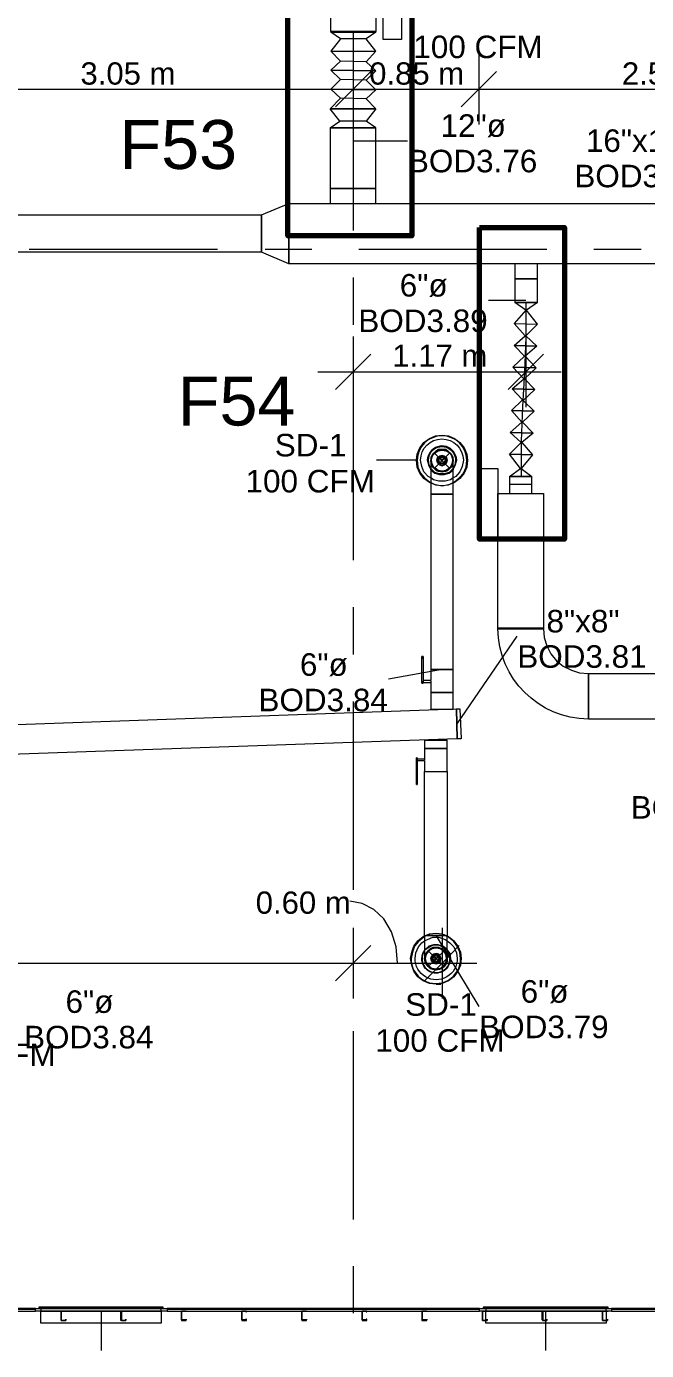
# Model space of a CAD drawing. Header units: metres. Extents: x -2 to 237, y -8 to 52.
# Drawn here: x 44.23 to 48.41, y 34.13 to 43.06 of the extents above; entities that cross this region are included whole.
import ezdxf

# ---------------------------------------------------------------- set-up
doc = ezdxf.new("R2010")
doc.units = ezdxf.units.M
doc.layers.add('HVAC - Ductos', color=5, linetype='Continuous', lineweight=0)
doc.layers.add('PDF2_Text', color=7, linetype='Continuous', lineweight=0)
doc.layers.add('PDF2_Geometry', color=7, linetype='Continuous', lineweight=0, true_color=0xaaaaaa)
doc.styles.add('PDF Arial-BoldMT-Identity-H', font='arial.ttf')
doc.styles.add('PDF Helvetica', font='')
doc.styles.get('PDF Helvetica').set_extended_font_data('Helvetica')

msp = doc.modelspace()

# ---------------------------------------------------------------- linework, layer by layer
at = {"layer": 'HVAC - Ductos', "lineweight": 0}
for points in [[(46.7551, 42.9671), (46.6314, 42.9671), (46.6314, 43.4344), (46.7551, 43.4344)], [(46.581, 43.0221), (46.5764, 43.0221), (46.5627, 43.0221), (46.5352, 43.0221), (46.5077, 43.0221), (46.471, 43.0221), (46.4298, 43.0221), (46.3931, 43.0221), (46.3565, 43.0221), (46.3245, 43.0221), (46.3015, 43.0221), (46.2832, 43.0221), (46.2786, 43.0221), (46.2832, 43.0221), (46.3015, 43.0221), (46.3245, 43.0221), (46.3565, 43.0221), (46.3931, 43.0221), (46.4298, 43.0221), (46.471, 43.0221), (46.5077, 43.0221), (46.5352, 43.0221), (46.5627, 43.0221), (46.5764, 43.0221)], [(46.2741, 42.3715), (46.2786, 42.3715), (46.2969, 42.3715), (46.3199, 42.3715), (46.3519, 42.3715), (46.3885, 42.3715), (46.4298, 42.3715), (46.4665, 42.3715), (46.5031, 42.3715), (46.5352, 42.3715), (46.5581, 42.3715), (46.5764, 42.3715), (46.581, 42.3715), (46.5764, 42.3715), (46.5581, 42.3715), (46.5352, 42.3715), (46.5031, 42.3715), (46.4665, 42.3715), (46.4298, 42.3715), (46.3885, 42.3715), (46.3519, 42.3715), (46.3199, 42.3715), (46.2969, 42.3715), (46.2786, 42.3715)], [(45.8113, 41.533), (39.067, 41.533), (38.3202, 41.533), (38.3202, 41.785), (45.8113, 41.785)], [(45.9946, 41.8629), (51.9645, 41.8629), (51.9645, 41.4551), (45.9946, 41.4551)], [(47.5203, 41.1939), (47.5294, 41.1939), (47.5432, 41.1939), (47.5569, 41.1939), (47.5752, 41.1939), (47.5935, 41.1939), (47.6165, 41.1939), (47.6348, 41.1939), (47.6486, 41.1939), (47.6623, 41.1939), (47.6669, 41.1939), (47.6714, 41.1939), (47.6669, 41.1939), (47.6623, 41.1939), (47.6486, 41.1939), (47.6348, 41.1939), (47.6165, 41.1939), (47.5935, 41.1939), (47.5752, 41.1939), (47.5569, 41.1939), (47.5432, 41.1939), (47.5294, 41.1939)], [(46.9979, 40.1448), (46.9934, 40.131), (46.9979, 40.1494), (47.0117, 40.1585), (47.03, 40.1631), (47.0437, 40.1585), (47.0575, 40.1494), (47.0621, 40.131), (47.0575, 40.1448), (47.0437, 40.1585), (47.03, 40.1631), (47.0117, 40.1585)], [(47.0575, 40.1127), (47.0621, 40.131), (47.0575, 40.1127), (47.0437, 40.0989), (47.03, 40.0943), (47.0117, 40.0989), (46.9979, 40.1127), (46.9934, 40.131), (46.9979, 40.1127), (47.0117, 40.0989), (47.03, 40.0943), (47.0437, 40.0989)], [(47.0071, 40.1448), (47.0025, 40.131), (47.0071, 40.1448), (47.0208, 40.154), (47.0345, 40.154), (47.0483, 40.1448), (47.0529, 40.131), (47.0483, 40.1448), (47.0345, 40.154), (47.0208, 40.154)], [(47.0483, 40.1173), (47.0529, 40.131), (47.0483, 40.1127), (47.0345, 40.1035), (47.0208, 40.1035), (47.0071, 40.1127), (47.0025, 40.131), (47.0071, 40.1173), (47.0208, 40.1081), (47.0345, 40.1081)], [(47.0117, 40.1448), (47.03, 40.1494), (47.0437, 40.1448), (47.0483, 40.131), (47.0437, 40.1173), (47.03, 40.1081), (47.0117, 40.1173), (47.0071, 40.131)], [(47.0254, 40.1356), (47.0208, 40.131), (47.0254, 40.1356), (47.03, 40.1356), (47.0345, 40.131), (47.03, 40.1356)], [(47.03, 40.1264), (47.0345, 40.131), (47.03, 40.1264), (47.0254, 40.1264), (47.0208, 40.131), (47.0254, 40.1264)], [(47.1033, 40.0715), (47.1171, 40.0989), (47.1262, 40.131), (47.1171, 40.0989)], [(46.9567, 40.0715), (46.9796, 40.0485), (47.0117, 40.0394), (47.0437, 40.0394), (47.0758, 40.0485), (47.0988, 40.0715), (47.1033, 40.076), (47.0988, 40.0715), (47.0758, 40.0485), (47.0437, 40.0394), (47.0117, 40.0394), (46.9796, 40.0485), (46.9567, 40.0715), (46.9521, 40.076)], [(47.1033, 40.0669), (47.0758, 40.0439), (47.0437, 40.0348), (47.0117, 40.0348), (46.9796, 40.0439), (46.9521, 40.0669), (46.9521, 40.0715), (46.9521, 40.0669), (46.9796, 40.0439), (47.0117, 40.0348), (47.0437, 40.0348), (47.0758, 40.0439), (47.1033, 40.0669), (47.1033, 40.0715)], [(47.2866, 40.076), (47.4057, 40.076), (47.4057, 39.6042), (47.2866, 39.6042)], [(47.6348, 40.0211), (47.6302, 40.0211), (47.6256, 40.0211), (47.6119, 40.0211), (47.5981, 40.0211), (47.5798, 40.0211), (47.5615, 40.0211), (47.5386, 40.0211), (47.5248, 40.0211), (47.5065, 40.0211), (47.4973, 40.0211), (47.4881, 40.0211), (47.4836, 40.0211), (47.4881, 40.0211), (47.4973, 40.0211), (47.5065, 40.0211), (47.5248, 40.0211), (47.5386, 40.0211), (47.5615, 40.0211), (47.5798, 40.0211), (47.5981, 40.0211), (47.6119, 40.0211), (47.6256, 40.0211), (47.6302, 40.0211)], [(47.4836, 40.0211), (47.4927, 40.0211), (47.5065, 40.0211), (47.5294, 40.0211), (47.5615, 40.0211), (47.5889, 40.0211), (47.6119, 40.0211), (47.6302, 40.0211), (47.6348, 40.0211), (47.6302, 40.0211), (47.6119, 40.0211), (47.5889, 40.0211), (47.5615, 40.0211), (47.5294, 40.0211), (47.5065, 40.0211), (47.4881, 40.0211)], [(47.6348, 40.0211), (47.6302, 40.0211), (47.6119, 40.0211), (47.5889, 40.0211), (47.5615, 40.0211), (47.5294, 40.0211), (47.5065, 40.0211), (47.4927, 40.0211), (47.4836, 40.0211), (47.4881, 40.0211), (47.5065, 40.0211), (47.5294, 40.0211), (47.5615, 40.0211), (47.5889, 40.0211), (47.6119, 40.0211), (47.6302, 40.0211)], [(46.9521, 38.7198), (46.9613, 38.7198), (46.975, 38.7198), (46.9888, 38.7198), (47.0071, 38.7198), (47.03, 38.7198), (47.0483, 38.7198), (47.0667, 38.7198), (47.0804, 38.7198), (47.0942, 38.7198), (47.1033, 38.7198), (47.1033, 39.9019), (47.0942, 39.9019), (47.0804, 39.9019), (47.0667, 39.9019), (47.0483, 39.9019), (47.03, 39.9019), (47.0071, 39.9019), (46.9888, 39.9019), (46.975, 39.9019), (46.9613, 39.9019), (46.9521, 39.9019)], [(47.7127, 39.9065), (47.7127, 38.9993), (47.4057, 38.9993), (47.4057, 39.9065)], [(47.4057, 38.9947), (47.4057, 38.9993), (47.7127, 38.9993), (47.7127, 38.9947)], [(46.8925, 38.7931), (46.8925, 38.7977), (46.8925, 38.8023), (46.8925, 38.8069), (46.8925, 38.8023), (46.8925, 38.7977)], [(46.9017, 38.7931), (46.9017, 38.7977), (46.9017, 38.8023), (46.9017, 38.8069), (46.9017, 38.8023), (46.9017, 38.7977)], [(50.4525, 38.3854), (48.0151, 38.3854), (48.0151, 38.6924), (50.4525, 38.6924)], [(46.9521, 38.6328), (46.9521, 38.6374)], [(43.3372, 38.3213), (47.1262, 38.4541), (47.1308, 38.2525), (43.3418, 38.1196)], [(46.9521, 38.4495), (46.9613, 38.4495), (46.975, 38.4495), (46.9842, 38.4495), (46.975, 38.4495), (46.9613, 38.4495)], [(47.1308, 38.2525), (47.1262, 38.4541), (47.1492, 38.4541), (47.1583, 38.2525)], [(47.0621, 38.2433), (47.0529, 38.2433), (47.0437, 38.2433), (47.0254, 38.2433), (47.0071, 38.2433), (46.9888, 38.2433), (46.9659, 38.2433), (46.9475, 38.2433), (46.9338, 38.2433), (46.9475, 38.2433), (46.9659, 38.2433), (46.9888, 38.2433), (47.0071, 38.2433), (47.0254, 38.2433), (47.0437, 38.2433), (47.0529, 38.2433)], [(46.9155, 36.8322), (46.9383, 36.8551), (46.9705, 36.8643), (47.0025, 36.8643), (47.0345, 36.8551), (47.0621, 36.8322), (47.0621, 36.8276), (47.0621, 36.8322), (47.0345, 36.8551), (47.0025, 36.8643), (46.9705, 36.8643), (46.9383, 36.8551), (46.9155, 36.8322), (46.9109, 36.8276)], [(47.0575, 36.8322), (47.0345, 36.8506), (47.0025, 36.8643), (46.9705, 36.8643), (46.9429, 36.8506), (46.9155, 36.8322), (46.9109, 36.823), (46.9155, 36.8322), (46.9429, 36.8506), (46.9705, 36.8643), (47.0025, 36.8643), (47.0345, 36.8506), (47.0575, 36.8322), (47.0621, 36.823)], [(46.9567, 36.7864), (46.9521, 36.7726), (46.9567, 36.7864), (46.9705, 36.8001), (46.9888, 36.8047), (47.0071, 36.8001), (47.0163, 36.7864), (47.0208, 36.7726), (47.0163, 36.7864), (47.0071, 36.8001), (46.9888, 36.8047), (46.9705, 36.8001)], [(46.9659, 36.7864), (46.9613, 36.7726), (46.9659, 36.7864), (46.9796, 36.7955), (46.9979, 36.7955), (47.0071, 36.7864), (47.0117, 36.7726), (47.0071, 36.7864), (46.9934, 36.7955), (46.9796, 36.7955)], [(46.975, 36.7864), (46.9888, 36.7909), (47.0025, 36.7864), (47.0071, 36.7726), (47.0025, 36.7589), (46.9888, 36.7497), (46.975, 36.7589), (46.9659, 36.7726)], [(46.9842, 36.7681), (46.9888, 36.7681), (46.9934, 36.7726), (46.9888, 36.7635), (46.9842, 36.7635), (46.9796, 36.7726), (46.9842, 36.7772), (46.9888, 36.7772), (46.9934, 36.7726), (46.9888, 36.7772), (46.9842, 36.7772), (46.9842, 36.7726)], [(47.085, 36.7726), (47.0804, 36.8047), (47.0621, 36.8276), (47.0804, 36.8047)], [(47.0163, 36.7543), (47.0208, 36.7726), (47.0163, 36.7543), (47.0071, 36.7405), (46.9888, 36.736), (46.9705, 36.7405), (46.9567, 36.7543), (46.9521, 36.7726), (46.9567, 36.7543), (46.9705, 36.7405), (46.9888, 36.736), (47.0071, 36.7405)], [(47.0071, 36.7543), (47.0117, 36.7726), (47.0071, 36.7543), (46.9979, 36.7451), (46.9796, 36.7451), (46.9659, 36.7543), (46.9613, 36.7726), (46.9659, 36.7543), (46.9796, 36.7451), (46.9934, 36.7451)], [(45.1469, 34.4222), (44.3085, 34.4222), (44.3085, 34.4177), (44.3222, 34.4177), (44.3222, 34.3947), (45.1332, 34.3947), (45.1332, 34.4177), (45.1469, 34.4177)], [(45.1332, 34.3947), (45.1332, 34.3123), (44.3222, 34.3123), (44.3222, 34.3947)], [(44.4551, 34.3947), (44.3314, 34.3947)], [(44.6933, 34.3947), (44.533, 34.3947)], [(44.9316, 34.3947), (44.7712, 34.3947)], [(45.1286, 34.3947), (45.0094, 34.3947)], [(47.4515, 34.3947), (47.3324, 34.3947)], [(47.6898, 34.3947), (47.5294, 34.3947)], [(47.928, 34.3947), (47.7676, 34.3947)], [(48.1296, 34.3947), (48.0059, 34.3947)]]:
    msp.add_lwpolyline(points, close=True, dxfattribs=at)
for points in [[(46.3427, 42.9717), (46.2786, 43.0175), (46.581, 43.0175), (46.5764, 43.0175), (46.5581, 43.0175), (46.5306, 43.0175), (46.4939, 43.0175), (46.4527, 43.0175), (46.4069, 43.0175), (46.3657, 43.0175), (46.329, 43.0175), (46.3015, 43.0175), (46.2832, 43.0175), (46.2786, 43.0175), (46.2832, 43.0175), (46.3015, 43.0175), (46.329, 43.0175), (46.3657, 43.0175), (46.4069, 43.0175), (46.4527, 43.0175), (46.4939, 43.0175), (46.5306, 43.0175), (46.5581, 43.0175), (46.5764, 43.0175), (46.581, 43.0175), (46.581, 43.0221), (46.5764, 43.0221), (46.5581, 43.0221), (46.5306, 43.0221), (46.4939, 43.0221), (46.4527, 43.0221), (46.4069, 43.0221), (46.3657, 43.0221), (46.3336, 43.0221), (46.3015, 43.0221), (46.2878, 43.0221), (46.2786, 43.0221), (46.2786, 43.132)], [(46.581, 43.132), (46.581, 43.0221), (46.5764, 43.0221), (46.5581, 43.0221), (46.5306, 43.0221), (46.4939, 43.0221), (46.4527, 43.0221), (46.4069, 43.0221), (46.3657, 43.0221), (46.3336, 43.0221), (46.3015, 43.0221), (46.2878, 43.0221), (46.2786, 43.0221), (46.2786, 43.0175), (46.581, 43.0175), (46.5169, 42.9717), (46.3427, 42.9717), (46.2786, 42.8892), (46.581, 42.8892), (46.5169, 42.9717)], [(46.4298, 43.0175), (46.4298, 42.8021), (46.4298, 42.5868), (46.4298, 42.3715)], [(46.5169, 42.8159), (46.581, 42.7563), (46.2786, 42.7609), (46.3427, 42.8205), (46.2786, 42.8892), (46.581, 42.8892), (46.5169, 42.8159), (46.3427, 42.8205)], [(46.4298, 42.8709), (46.4298, 42.6326), (46.4298, 42.3943)], [(47.2774, 42.8709), (47.2774, 42.6326), (47.2774, 42.3943)], [(46.5169, 42.6922), (46.581, 42.6281), (46.2786, 42.6326), (46.3427, 42.6968), (46.2786, 42.7609), (46.581, 42.7563), (46.5169, 42.6922), (46.3427, 42.6968)], [(46.549, 42.7517), (46.4298, 42.6326), (46.3107, 42.5135)], [(47.3965, 42.7517), (47.2774, 42.6326), (47.1583, 42.5135)], [(36.9778, 42.6326), (43.383, 42.6326), (46.4298, 42.6326), (47.2774, 42.6326), (49.8386, 42.6326), (51.5705, 42.6326)], [(46.5169, 42.5684), (46.581, 42.4998), (46.2741, 42.4998), (46.3427, 42.573), (46.2786, 42.6326), (46.581, 42.6281), (46.5169, 42.5684), (46.3427, 42.573)], [(46.2741, 42.3715), (46.2741, 41.9637), (46.2786, 41.9637), (46.2969, 41.9637), (46.3199, 41.9637), (46.3519, 41.9637), (46.3885, 41.9637), (46.4298, 41.9637), (46.4665, 41.9637), (46.5031, 41.9637), (46.5352, 41.9637), (46.5581, 41.9637), (46.5764, 41.9637), (46.581, 41.9637), (46.581, 42.3715), (46.2741, 42.3715), (46.3382, 42.4173), (46.2741, 42.4998), (46.581, 42.4998), (46.5169, 42.4173), (46.3382, 42.4173)], [(46.581, 42.3715), (46.5169, 42.4173)], [(46.4298, 42.2844), (46.7963, 42.2844)], [(46.5764, 41.8629), (46.581, 41.8629), (46.581, 41.9637), (46.5764, 41.9637), (46.5581, 41.9637), (46.5352, 41.9637), (46.5031, 41.9637), (46.4665, 41.9637), (46.4298, 41.9637), (46.3885, 41.9637), (46.3519, 41.9637), (46.3199, 41.9637), (46.2969, 41.9637), (46.2786, 41.9637), (46.2741, 41.9637), (46.2741, 41.8629), (46.2786, 41.8629)], [(45.8113, 41.785), (45.9946, 41.8629)], [(45.8113, 41.533), (45.8113, 41.785)], [(45.9946, 41.8629), (45.9946, 41.4551)], [(46.2832, 41.8629), (46.2923, 41.8629), (46.2969, 41.8629)], [(46.3015, 41.8629), (46.3107, 41.8629), (46.3153, 41.8629)], [(46.3245, 41.8629), (46.3336, 41.8629), (46.3427, 41.8629)], [(46.3565, 41.8629), (46.3611, 41.8629), (46.3794, 41.8629)], [(46.3931, 41.8629), (46.4298, 41.8629), (46.4619, 41.8629), (46.4665, 41.8629)], [(46.4756, 41.8629), (46.4939, 41.8629), (46.4985, 41.8629)], [(46.5123, 41.8629), (46.5214, 41.8629), (46.5306, 41.8629)], [(46.5398, 41.8629), (46.549, 41.8629), (46.5535, 41.8629)], [(46.5581, 41.8629), (46.5672, 41.8629), (46.5718, 41.8629)], [(45.9946, 41.4551), (45.8113, 41.533)], [(47.5935, 41.1435), (47.5203, 41.1939), (47.6714, 41.1939), (47.6714, 41.3544), (47.6714, 41.4551), (47.6669, 41.4551), (47.6623, 41.4551), (47.6486, 41.4551), (47.6348, 41.4551), (47.6165, 41.4551), (47.5935, 41.4551), (47.5752, 41.4551), (47.5569, 41.4551), (47.5432, 41.4551), (47.5294, 41.4551), (47.5203, 41.4551), (47.5203, 41.3544), (47.5294, 41.3544), (47.5432, 41.3544), (47.5569, 41.3544), (47.5752, 41.3544), (47.5935, 41.3544), (47.6165, 41.3544), (47.6348, 41.3544), (47.6486, 41.3544), (47.6623, 41.3544), (47.6669, 41.3544), (47.6714, 41.3544), (47.6669, 41.3544), (47.6623, 41.3544), (47.6486, 41.3544), (47.6348, 41.3544), (47.6165, 41.3544), (47.5935, 41.3544), (47.5752, 41.3544), (47.5569, 41.3544), (47.5432, 41.3544), (47.5294, 41.3544), (47.5203, 41.3544), (47.5203, 41.1939), (47.6714, 41.1939), (47.5981, 41.1435), (47.5935, 41.1435), (47.5157, 41.0519), (47.6714, 41.0473), (47.5981, 41.1435)], [(47.5935, 41.2077), (47.3416, 41.2077)], [(47.5935, 41.1939), (47.5935, 40.9603), (47.5843, 40.7266), (47.5707, 40.493), (47.5615, 40.2593), (47.5615, 40.0211)], [(47.5935, 40.9695), (47.6669, 40.9008), (47.5157, 40.9053), (47.5889, 40.9695), (47.5157, 41.0519), (47.6714, 41.0473), (47.5935, 40.9695), (47.5889, 40.9695)], [(46.4298, 40.9649), (46.4298, 40.7266), (46.4298, 40.4884)], [(47.5889, 40.832), (47.6623, 40.7541), (47.5065, 40.7587), (47.5843, 40.832), (47.5157, 40.9053), (47.6669, 40.9008), (47.5889, 40.832), (47.5843, 40.832)], [(47.5935, 40.9649), (47.5935, 40.7266), (47.5935, 40.4884)], [(46.549, 40.8458), (46.4298, 40.7266), (46.3107, 40.6075)], [(47.7127, 40.8458), (47.5935, 40.7266), (47.4745, 40.6075)], [(46.1916, 40.7266), (47.8318, 40.7266)], [(47.5843, 40.6808), (47.6531, 40.6075), (47.5019, 40.6121), (47.5798, 40.6808), (47.5065, 40.7587), (47.6623, 40.7541), (47.5843, 40.6808), (47.5798, 40.6808)], [(47.5752, 40.5342), (47.6486, 40.4609), (47.4973, 40.4655), (47.5707, 40.5388), (47.5019, 40.6121), (47.6531, 40.6075), (47.5752, 40.5342), (47.5707, 40.5388)], [(47.5707, 40.3876), (47.644, 40.3143), (47.4881, 40.3188), (47.5661, 40.3876), (47.4973, 40.4655), (47.6486, 40.4609), (47.5707, 40.3876), (47.5661, 40.3876)], [(46.9521, 39.9753), (46.9429, 39.9798), (46.9063, 40.0073), (46.8788, 40.0439), (46.8605, 40.0852), (46.8559, 40.131), (46.8605, 40.1722), (46.8788, 40.2135), (46.9063, 40.2502), (46.9429, 40.2776), (46.9842, 40.296), (47.03, 40.3006), (47.0712, 40.296), (47.1125, 40.2776), (47.1492, 40.2502), (47.1766, 40.2135), (47.195, 40.1722), (47.1996, 40.131), (47.195, 40.0852), (47.1766, 40.0439), (47.1492, 40.0073), (47.1125, 39.9798), (47.1033, 39.9753)], [(47.5661, 40.2502), (47.6394, 40.1677), (47.4836, 40.1722), (47.5615, 40.2502), (47.4881, 40.3188), (47.644, 40.3143), (47.5661, 40.2502), (47.5615, 40.2502)], [(47.0025, 40.0577), (46.9979, 40.0577), (46.9979, 40.0623), (46.975, 40.076), (46.9659, 40.0943), (46.9567, 40.1127), (46.9521, 40.131), (46.9567, 40.1494), (46.9659, 40.1677), (46.975, 40.1814), (46.9888, 40.1951), (47.0071, 40.1997), (47.03, 40.2043), (47.0483, 40.1997), (47.0667, 40.1951), (47.0804, 40.1814), (47.0896, 40.1677), (47.0988, 40.1494), (47.1033, 40.131), (47.0988, 40.1127), (47.0896, 40.0943), (47.0804, 40.076), (47.0667, 40.0669), (47.0483, 40.0577), (47.03, 40.0577), (47.0071, 40.0577), (46.9888, 40.0669), (46.975, 40.076), (46.9613, 40.0989), (46.9567, 40.0989), (46.9567, 40.1035)], [(47.1033, 40.131), (47.1033, 40.1494), (47.0942, 40.1677), (47.0804, 40.1814), (47.0667, 40.1951), (47.0483, 40.2043), (47.03, 40.2043), (47.0071, 40.2043), (46.9888, 40.1951), (46.975, 40.1814), (46.9613, 40.1677), (46.9521, 40.1494), (46.9521, 40.131), (46.9521, 40.1219), (46.9521, 40.131), (46.9521, 40.1219), (46.9521, 40.1035), (46.9521, 40.076), (46.9521, 40.0348), (46.9521, 39.989), (46.9521, 39.934), (46.9521, 39.9019), (46.9613, 39.9019), (46.975, 39.9019), (46.9888, 39.9019), (47.0071, 39.9019), (47.03, 39.9019), (47.0483, 39.9019), (47.0667, 39.9019), (47.0804, 39.9019), (47.0942, 39.9019), (47.1033, 39.9019), (47.1033, 39.9569), (47.1033, 40.0073), (47.1033, 40.0485), (47.1033, 40.0852), (47.1033, 40.1127), (47.1033, 40.1264), (47.1033, 40.131), (47.1033, 40.1219), (47.1033, 40.131), (47.1033, 40.1494), (47.0942, 40.1677), (47.0804, 40.1814), (47.0667, 40.1951), (47.0483, 40.2043), (47.03, 40.2043), (47.0071, 40.2043), (46.9888, 40.1951), (46.975, 40.1814), (46.9613, 40.1677), (46.9521, 40.1494), (46.9521, 40.131)], [(46.975, 40.0806), (46.9613, 40.1035), (46.9567, 40.131), (46.9613, 40.1585), (46.9796, 40.1814), (47.0025, 40.1951), (47.03, 40.1997), (47.0529, 40.1951), (47.0804, 40.1814), (47.0942, 40.1585), (47.0988, 40.131), (47.0942, 40.1035), (47.0804, 40.0806), (47.0529, 40.0623), (47.03, 40.0577), (47.0025, 40.0623), (46.9796, 40.0806)], [(46.9613, 40.1631), (46.975, 40.1814), (46.9979, 40.1951)], [(46.9979, 40.1997), (47.0025, 40.1997)], [(47.0025, 40.1997), (47.03, 40.2043), (47.0529, 40.1997)], [(47.0529, 40.1997), (47.0575, 40.1997)], [(47.0575, 40.1951), (47.0804, 40.1814), (47.0942, 40.1631)], [(47.5615, 40.076), (47.6348, 40.0211), (47.4836, 40.0211), (47.5569, 40.076), (47.4836, 40.1722), (47.6394, 40.1677), (47.5615, 40.076), (47.5569, 40.076)], [(46.8559, 40.131), (46.5856, 40.131)], [(46.9613, 40.1035), (46.9521, 40.131), (46.9613, 40.154)], [(46.9521, 40.1219), (46.9521, 40.1081), (46.9613, 40.0897), (46.975, 40.076), (46.9888, 40.0623), (47.0071, 40.0577), (47.03, 40.0531), (47.0483, 40.0577), (47.0667, 40.0623), (47.0804, 40.076), (47.0575, 40.0623), (47.0575, 40.0577), (47.0529, 40.0577)], [(46.9567, 40.154), (46.9567, 40.1585), (46.9613, 40.1631)], [(47.0988, 40.154), (47.1033, 40.131), (47.0988, 40.1035), (47.0988, 40.0989), (47.0942, 40.0989), (47.0804, 40.076), (47.0942, 40.0897), (47.1033, 40.1081), (47.1033, 40.1219)], [(47.0942, 40.1631), (47.0988, 40.1585), (47.0988, 40.154)], [(47.1033, 40.0119), (47.085, 39.9981), (47.0483, 39.989), (47.0071, 39.989), (46.9705, 39.9981), (46.9521, 40.0119)], [(47.0529, 40.0623), (47.03, 40.0577), (47.0025, 40.0623)], [(47.4836, 40.0211), (47.4836, 39.9707), (47.4836, 39.9065), (47.4881, 39.9065), (47.4927, 39.9065), (47.5065, 39.9065), (47.5203, 39.9065), (47.5386, 39.9065), (47.5615, 39.9065), (47.5752, 39.9065), (47.5935, 39.9065), (47.6073, 39.9065), (47.621, 39.9065), (47.6302, 39.9065), (47.6348, 39.9065), (47.6348, 39.9707), (47.6348, 40.0211)], [(47.6348, 40.0211), (47.6348, 40.0211)], [(46.9521, 39.9798), (46.9842, 39.9661), (47.03, 39.9615), (47.0712, 39.9661), (47.1033, 39.9798)], [(47.1033, 39.9753), (47.0712, 39.9661), (47.03, 39.9569), (46.9842, 39.9661), (46.9521, 39.9753)], [(47.4836, 39.9707), (47.4881, 39.9707), (47.4927, 39.9707), (47.5065, 39.9707), (47.5203, 39.9707), (47.5386, 39.9707), (47.5615, 39.9707), (47.5798, 39.9707), (47.5981, 39.9707), (47.6119, 39.9707), (47.6256, 39.9707), (47.6348, 39.9707)], [(47.5065, 39.9707), (47.5248, 39.9707), (47.5386, 39.9707), (47.5615, 39.9707), (47.5798, 39.9707), (47.5981, 39.9707), (47.6119, 39.9707)], [(47.6348, 39.9707), (47.6348, 39.9707)], [(47.1308, 38.3533), (47.534, 38.9443)], [(46.8925, 38.8069), (46.8925, 38.8069)], [(46.9017, 38.8069), (46.8925, 38.8069)], [(46.8925, 38.642), (46.8925, 38.6374), (46.8925, 38.6328), (46.8925, 38.6282), (46.8925, 38.6328), (46.8925, 38.6374), (46.8925, 38.642), (46.8925, 38.7931)], [(46.9017, 38.8069), (46.9017, 38.8069)], [(46.9017, 38.7931), (46.9017, 38.642), (46.9017, 38.6374), (46.9017, 38.6328), (46.9017, 38.6282), (46.9017, 38.6328), (46.9017, 38.6374), (46.9017, 38.6328), (46.9521, 38.6328), (46.9521, 38.5641), (46.9613, 38.5641), (46.975, 38.5641), (46.9888, 38.5641), (47.0071, 38.5641), (47.03, 38.5641), (47.0483, 38.5641), (47.0667, 38.5641), (47.0804, 38.5641), (47.0942, 38.5641), (47.1033, 38.5641), (47.1033, 38.7198), (47.0942, 38.7198), (47.0804, 38.7198), (47.0667, 38.7198), (47.0483, 38.7198), (47.03, 38.7198), (47.0071, 38.7198), (46.9888, 38.7198), (46.975, 38.7198), (46.9613, 38.7198), (46.9521, 38.7198), (46.9521, 38.6466), (46.9017, 38.6466)], [(47.03, 38.7198), (46.668, 38.6557)], [(46.8925, 38.6282), (46.8925, 38.6282)], [(46.8925, 38.6282), (46.9017, 38.6282)], [(46.9017, 38.642), (46.9017, 38.6374), (46.9017, 38.6328)], [(46.9017, 38.6282), (46.9017, 38.6282)], [(46.9521, 38.6466), (46.9521, 38.6466)], [(46.9521, 38.6466), (46.9521, 38.6466)], [(46.9521, 38.642), (46.9521, 38.6374), (46.9521, 38.6328), (46.9521, 38.6374)], [(47.1033, 38.4541), (47.1033, 38.5641), (47.0942, 38.5641), (47.0804, 38.5641), (47.0667, 38.5641), (47.0483, 38.5641), (47.03, 38.5641), (47.0071, 38.5641), (46.9888, 38.5641), (46.975, 38.5641), (46.9613, 38.5641), (46.9521, 38.5641), (46.9521, 38.4495)], [(47.1033, 38.4541), (47.1033, 38.4495), (47.0942, 38.4495), (47.0804, 38.4495), (47.0667, 38.4495), (47.0483, 38.4495), (47.03, 38.4495), (47.0071, 38.4495), (46.9888, 38.4495), (46.9842, 38.4495)], [(47.1033, 38.4495), (47.1033, 38.4495)], [(46.9109, 38.2433), (46.9109, 38.2433)], [(46.9109, 38.2433), (46.9155, 38.2433), (46.9201, 38.2433), (46.9338, 38.2433)], [(46.9109, 38.2433), (46.9109, 38.1884), (46.9155, 38.1884), (46.9201, 38.1884), (46.9338, 38.1884), (46.9475, 38.1884), (46.9659, 38.1884), (46.9888, 38.1884), (47.0071, 38.1884), (47.0254, 38.1884), (47.0437, 38.1884), (47.0529, 38.1884), (47.0621, 38.1884), (47.0621, 38.2433)], [(46.9338, 38.2433), (46.9338, 38.2433)], [(46.8559, 38.1242), (46.8559, 38.1242)], [(46.8605, 38.1242), (46.8559, 38.1242)], [(46.8559, 37.9593), (46.8559, 37.9548), (46.8559, 37.9502), (46.8559, 37.9456), (46.8559, 37.9502), (46.8559, 37.9548), (46.8559, 37.9593), (46.8559, 38.1105), (46.8559, 38.115), (46.8559, 38.1196), (46.8559, 38.1242), (46.8559, 38.1196), (46.8559, 38.115), (46.8559, 38.1105)], [(46.8605, 38.1059), (46.9109, 38.1059), (46.9109, 38.0326), (46.9155, 38.0326), (46.9201, 38.0326), (46.9338, 38.0326), (46.9475, 38.0326), (46.9659, 38.0326), (46.9888, 38.0326), (47.0071, 38.0326), (47.0254, 38.0326), (47.0437, 38.0326), (47.0529, 38.0326), (47.0621, 38.0326), (47.0621, 36.9238), (47.0529, 36.9238), (47.0437, 36.9238), (47.0254, 36.9238), (47.0071, 36.9238), (46.9888, 36.9238), (46.9659, 36.9238), (46.9475, 36.9238), (46.9338, 36.9238), (46.9201, 36.9238), (46.9155, 36.9238), (46.9109, 36.9238), (46.9109, 38.0326), (46.9155, 38.0326), (46.9201, 38.0326), (46.9338, 38.0326), (46.9475, 38.0326), (46.9659, 38.0326), (46.9888, 38.0326), (47.0071, 38.0326), (47.0254, 38.0326), (47.0437, 38.0326), (47.0529, 38.0326), (47.0621, 38.0326), (47.0621, 38.1884), (47.0529, 38.1884), (47.0437, 38.1884), (47.0254, 38.1884), (47.0071, 38.1884), (46.9888, 38.1884), (46.9659, 38.1884), (46.9475, 38.1884), (46.9338, 38.1884), (46.9201, 38.1884), (46.9155, 38.1884), (46.9109, 38.1884), (46.9109, 38.115), (46.8605, 38.115), (46.8605, 38.1105)], [(46.8605, 38.1242), (46.8605, 38.1242)], [(46.8605, 38.115), (46.8605, 38.1196), (46.8605, 38.1242), (46.8605, 38.1196), (46.8605, 38.115), (46.8605, 38.1105), (46.8605, 37.9593), (46.8605, 37.9548), (46.8605, 37.9502), (46.8605, 37.9456), (46.8605, 37.9502), (46.8605, 37.9548), (46.8605, 37.9593)], [(46.8605, 38.115), (46.8605, 38.115)], [(46.9109, 38.115), (46.9109, 38.115)], [(46.9109, 38.115), (46.9109, 38.115)], [(46.9109, 38.115), (46.9109, 38.1105)], [(46.9109, 38.115), (46.9109, 38.115)], [(46.9109, 38.1059), (46.9109, 38.1059)], [(46.9109, 38.1059), (46.9109, 38.1059)], [(46.8559, 37.9456), (46.8559, 37.9456)], [(46.8559, 37.9456), (46.8605, 37.9456)], [(46.8605, 37.9456), (46.8605, 37.9456)], [(46.7276, 36.7405), (46.7185, 36.8506), (46.6864, 36.9513), (46.636, 37.0384), (46.5672, 37.1025), (46.4893, 37.1437), (46.4069, 37.1575)], [(46.4298, 36.9788), (46.4298, 36.7405), (46.4298, 36.5023)], [(47.03, 36.9788), (47.03, 36.7405), (47.03, 36.5023)], [(47.0621, 36.7726), (47.0621, 36.7772), (47.0621, 36.7955), (47.0621, 36.823), (47.0621, 36.8643), (47.0621, 36.9055), (47.0621, 36.9238), (47.0712, 36.9192), (47.1079, 36.8918), (47.1354, 36.8551), (47.1537, 36.8139), (47.1583, 36.7726), (47.1537, 36.7268), (47.1354, 36.6856), (47.1079, 36.6489), (47.0712, 36.6214), (47.03, 36.6031), (46.9888, 36.5985), (46.9429, 36.6031), (46.9017, 36.6214), (46.8651, 36.6489), (46.8376, 36.6856), (46.8239, 36.7268), (46.8147, 36.7726), (46.8239, 36.8139), (46.8376, 36.8551), (46.8651, 36.8918), (46.9017, 36.9192), (46.9109, 36.9238), (46.9109, 36.878), (46.9109, 36.8414), (46.9109, 36.8093), (46.9109, 36.7818), (46.9109, 36.7726), (46.9109, 36.7772), (46.9109, 36.7726), (46.9155, 36.7497), (46.9201, 36.7314), (46.9338, 36.7177), (46.9475, 36.7039), (46.9659, 36.6993), (46.9888, 36.6947), (47.0071, 36.6993), (47.0254, 36.7039), (47.0437, 36.7177), (47.0529, 36.7314), (47.0621, 36.7497), (47.0621, 36.7726), (47.0621, 36.7772), (47.0621, 36.7726), (47.0621, 36.7497), (47.0529, 36.7314), (47.0437, 36.7177), (47.0254, 36.7039), (47.0071, 36.6993), (46.9888, 36.6947), (46.9659, 36.6993), (46.9475, 36.7039), (46.9338, 36.7177), (46.9201, 36.7314), (46.9155, 36.7497), (46.9109, 36.7726)], [(46.9109, 36.9238), (46.9429, 36.9376), (46.9888, 36.9422), (47.03, 36.9376), (47.0621, 36.9238)], [(47.0621, 36.9192), (47.03, 36.933), (46.9888, 36.9376), (46.9429, 36.933), (46.9109, 36.9192)], [(47.0621, 36.9238), (47.0529, 36.9238), (47.0437, 36.9238), (47.0254, 36.9238), (47.0071, 36.9238), (46.9888, 36.9238), (46.9659, 36.9238), (46.9475, 36.9238), (46.9338, 36.9238), (46.9201, 36.9238), (46.9155, 36.9238), (46.9109, 36.9238)], [(46.9109, 36.8918), (46.9292, 36.9009), (46.9659, 36.9146), (47.0071, 36.9146), (47.0483, 36.9009), (47.0621, 36.8918)], [(46.9888, 36.9238), (47.2774, 36.4473)], [(46.549, 36.8597), (46.4298, 36.7405), (46.3107, 36.6214)], [(47.1446, 36.8597), (47.03, 36.7405), (46.9109, 36.6214)], [(47.0621, 36.7772), (47.0621, 36.7909), (47.0529, 36.8093), (47.0437, 36.823), (47.0254, 36.8368), (47.0071, 36.846), (46.9888, 36.846), (46.9659, 36.846), (46.9475, 36.8368), (46.9338, 36.823), (46.9201, 36.8093), (46.9155, 36.7909), (46.9109, 36.7772)], [(47.0575, 36.8047), (47.0575, 36.8001), (47.0575, 36.7955), (47.0621, 36.7726), (47.0575, 36.7909), (47.0529, 36.8093), (47.0391, 36.823), (47.0254, 36.8368), (47.0071, 36.8414), (46.9888, 36.846), (46.9705, 36.8414), (46.9521, 36.8368), (46.9338, 36.823), (46.9247, 36.8093), (46.9155, 36.7909), (46.9155, 36.7726), (46.9155, 36.7497), (46.9247, 36.736), (46.9338, 36.7177), (46.9521, 36.7085), (46.9705, 36.6993), (46.9888, 36.6993), (47.0071, 36.6993), (47.0254, 36.7085), (47.0391, 36.7177), (47.0529, 36.736), (47.0575, 36.7497), (47.0621, 36.7726)], [(46.9201, 36.8001), (46.9155, 36.7726), (46.9201, 36.7451), (46.9383, 36.7222), (46.9613, 36.7039), (46.9888, 36.6993), (47.0163, 36.7039), (47.0391, 36.7222), (47.0529, 36.7451), (47.0575, 36.7726), (47.0529, 36.8001), (47.0391, 36.823), (47.0163, 36.8368), (46.9888, 36.8414), (46.9613, 36.8368), (46.9383, 36.823), (46.9201, 36.8001), (46.9338, 36.823), (46.9567, 36.8368)], [(46.9155, 36.7955), (46.9155, 36.8001), (46.9201, 36.8047)], [(46.9201, 36.7451), (46.9155, 36.7726), (46.9201, 36.7955)], [(46.9567, 36.8414), (46.9613, 36.8414), (46.9888, 36.846), (47.0117, 36.8414), (47.0163, 36.8414), (47.0208, 36.8414)], [(46.9567, 36.8414), (46.9567, 36.8414)], [(47.0208, 36.8368), (47.0391, 36.823), (47.0529, 36.8001)], [(34.4533, 36.7405), (38.4027, 36.7405), (46.4298, 36.7405), (47.2637, 36.7405)], [(46.9109, 36.7726), (46.9109, 36.7726)], [(46.9201, 36.7405), (46.9155, 36.7405), (46.9155, 36.7451)], [(46.9567, 36.7039), (46.9338, 36.7177), (46.9201, 36.7405)], [(46.9613, 36.6993), (46.9567, 36.6993), (46.9567, 36.7039)], [(47.0117, 36.7039), (46.9888, 36.6993), (46.9613, 36.7039)], [(47.0208, 36.7039), (47.0163, 36.6993), (47.0117, 36.6993)], [(47.0529, 36.7405), (47.0391, 36.7177), (47.0208, 36.7039)], [(47.0621, 36.7681), (47.0575, 36.7451)], [(47.0575, 36.7451), (47.0575, 36.7405)], [(47.0621, 36.7497), (47.0621, 36.7497)], [(47.0621, 36.7497), (47.0621, 36.7497)], [(46.9888, 36.5985), (47.0208, 36.5985)], [(44.3085, 34.4177), (45.1469, 34.4177)], [(45.124, 34.4222), (44.3314, 34.4222)], [(44.73, 34.3947), (44.73, 34.129)], [(45.1286, 34.3947), (45.1286, 34.3947)], [(47.3094, 34.4177), (47.3232, 34.4177), (47.3232, 34.3947), (48.1342, 34.3947), (48.1342, 34.3123), (47.3232, 34.3123), (47.3232, 34.3947), (48.1342, 34.3947), (48.1342, 34.4177), (48.1479, 34.4177), (48.1479, 34.4222), (47.3049, 34.4222), (47.3049, 34.4177), (48.1479, 34.4177)], [(48.125, 34.4222), (47.3324, 34.4222)], [(47.7264, 34.3947), (47.7264, 34.129)], [(48.1296, 34.3947), (48.1296, 34.3947)]]:
    msp.add_lwpolyline(points, dxfattribs=at)
for points in [[(47.1033, 39.9798), (47.1125, 39.9844), (47.1446, 40.0119), (47.172, 40.0439), (47.1904, 40.0852), (47.195, 40.131, 0.986375), (46.8605, 40.131), (46.8651, 40.0852), (46.8834, 40.0439), (46.9109, 40.0119), (46.9429, 39.9844), (46.9521, 39.9798)], [(46.9521, 40.0119), (46.9338, 40.0211), (46.9063, 40.0531), (46.8925, 40.0897), (46.8834, 40.131, -0.994124), (47.172, 40.131), (47.1629, 40.0897), (47.1492, 40.0531), (47.1216, 40.0211), (47.1033, 40.0119)], [(46.9109, 36.9192), (46.9063, 36.9146), (46.8697, 36.8872), (46.8421, 36.8551), (46.8284, 36.8139), (46.8193, 36.7726, 1.014015), (47.1537, 36.7726), (47.1492, 36.8139), (47.1308, 36.8551), (47.1079, 36.8872), (47.0712, 36.9146), (47.0621, 36.9192)], [(47.0621, 36.8918), (47.0804, 36.878), (47.1079, 36.8506), (47.1262, 36.8093), (47.1308, 36.7726, -1.013305), (46.8467, 36.7726), (46.8513, 36.8093), (46.8697, 36.8506), (46.8925, 36.878), (46.9109, 36.8918)]]:
    msp.add_lwpolyline(points, format="xyb", dxfattribs=at)
for points in [[(47.1262, 40.131, 1.386075), (46.9521, 40.0715), (46.9383, 40.0989), (46.9292, 40.131, -0.943113)], [(46.9521, 40.076), (46.9383, 40.0989), (46.9338, 40.131, -1.352454), (47.1033, 40.076), (47.1171, 40.0989), (47.1216, 40.131, 1.352057)], [(47.4057, 38.9947), (47.7127, 38.9947), (47.7172, 38.9352), (47.7356, 38.8802), (47.7631, 38.8252), (47.7997, 38.7795), (47.8456, 38.7428), (47.9005, 38.7152), (47.9555, 38.697), (48.0151, 38.6924), (48.0151, 38.3854, -0.409393)], [(46.8925, 36.7726, 1.009852), (47.085, 36.7726, -1.389543), (46.9109, 36.8276), (46.8971, 36.8047), (46.8925, 36.7726), (46.9017, 36.8047), (46.9109, 36.823, 1.403664), (47.0804, 36.7726), (47.0758, 36.8047), (47.0621, 36.823, -1.403642)]]:
    msp.add_lwpolyline(points, format="xyb", close=True, dxfattribs=at)
at = {"layer": 'PDF2_Geometry', "color": 232, "lineweight": 70, "true_color": 0xe91e64}
for points in [[(45.9876, 43.3602), (46.8249, 43.3602), (46.8249, 41.6429), (45.9876, 41.6429)], [(47.2807, 41.6996), (47.8534, 41.6996), (47.8534, 39.5999), (47.2807, 39.5999)]]:
    msp.add_lwpolyline(points, close=True, dxfattribs=at)
at = {"layer": 'PDF2_Geometry', "lineweight": 0}
for points in [[(46.4298, 42.9487), (46.4298, 41.6797)], [(45.5134, 41.5513), (44.2444, 41.5513)], [(46.1503, 41.5513), (45.8342, 41.5513)], [(47.7356, 41.5513), (46.4665, 41.5513)], [(48.3724, 41.5513), (48.0517, 41.5513)], [(46.4298, 41.3635), (46.4298, 41.0428)], [(46.4298, 40.7266), (46.4298, 39.4575)], [(46.4298, 39.1414), (46.4298, 38.8206)], [(46.4298, 38.5046), (46.4298, 37.2354)], [(46.4298, 36.9192), (46.4298, 36.6031)], [(46.4298, 36.2824), (46.4298, 35.0133)], [(46.4298, 34.6971), (46.4298, 34.381)], [(44.084, 34.3947), (44.2855, 34.3947), (44.2855, 34.4131), (42.1734, 34.4131), (42.1734, 34.3947), (42.43, 34.3947)], [(42.1734, 34.4085), (44.2855, 34.4085)], [(44.4596, 34.3947), (44.4596, 34.3947)], [(44.4596, 34.3947), (44.4596, 34.3947)], [(44.4918, 34.3901), (44.4918, 34.3901)], [(44.8674, 34.3947), (44.8674, 34.3947)], [(44.895, 34.3901), (44.895, 34.3901)], [(46.9247, 34.3947), (47.282, 34.3947), (47.282, 34.4131), (45.1745, 34.4131), (45.1745, 34.3947), (45.2707, 34.3947)], [(45.1745, 34.4085), (47.282, 34.4085)], [(45.3027, 34.3947), (45.6784, 34.3947)], [(45.7059, 34.3947), (46.0862, 34.3947)], [(46.1136, 34.3947), (46.4893, 34.3947)], [(46.5214, 34.3947), (46.8971, 34.3947)], [(47.3003, 34.3947), (47.3003, 34.3947)], [(47.3003, 34.3947), (47.3003, 34.3947)], [(47.3324, 34.3901), (47.3324, 34.3901)], [(47.7081, 34.3947), (47.7081, 34.3947)], [(47.7356, 34.3901), (47.7356, 34.3901)], [(48.1433, 34.3901), (48.1433, 34.3901)], [(48.5649, 34.4131), (48.1709, 34.4131), (48.1709, 34.3947), (48.5191, 34.3947)], [(48.1709, 34.4085), (52.4777, 34.4085)], [(44.4918, 34.3397), (44.4918, 34.3397)], [(44.895, 34.3397), (44.895, 34.3397)], [(47.3324, 34.3397), (47.3324, 34.3397)], [(47.7356, 34.3397), (47.7356, 34.3397)], [(48.1433, 34.3397), (48.1433, 34.3397)]]:
    msp.add_lwpolyline(points, dxfattribs=at)
at = {"layer": 'PDF2_Geometry', "color": 8, "lineweight": 0, "true_color": 0x808080}
for points in [[(47.0896, 40.1722), (47.0529, 40.2043), (47.0025, 40.2043), (46.9659, 40.1722), (46.9521, 40.131), (46.9659, 40.0852), (47.0025, 40.0577), (47.0529, 40.0577), (47.0896, 40.0852), (47.1033, 40.131)], [(47.0483, 36.8139), (47.0117, 36.8414), (46.9659, 36.8414), (46.9247, 36.8139), (46.9109, 36.7726), (46.9247, 36.7268), (46.9659, 36.6993), (47.0117, 36.6993), (47.0483, 36.7268), (47.0621, 36.7726)]]:
    msp.add_lwpolyline(points, close=True, dxfattribs=at)
for points in [[(46.975, 40.1814), (47.0804, 40.076)], [(47.0804, 40.1814), (46.975, 40.076)], [(46.9338, 36.823), (47.0437, 36.7177)], [(47.0437, 36.823), (46.9338, 36.7177)]]:
    msp.add_lwpolyline(points, dxfattribs=at)
at = {"layer": 'PDF2_Geometry', "lineweight": 0}
for points in [[(44.2855, 34.3947), (44.2855, 34.4131), (45.1745, 34.4131), (45.1745, 34.3947)], [(44.4596, 34.3947), (44.4596, 34.3352), (44.4596, 34.3306), (44.4918, 34.3306), (44.4918, 34.3397), (44.4918, 34.3306), (44.4596, 34.3306), (44.4596, 34.3352), (44.4596, 34.3947), (44.4918, 34.3947)], [(44.4918, 34.3901), (44.4918, 34.3947)], [(44.8674, 34.3947), (44.8674, 34.3352), (44.8674, 34.3306), (44.895, 34.3306), (44.895, 34.3397), (44.895, 34.3306), (44.8674, 34.3306), (44.8629, 34.3306), (44.8629, 34.3352), (44.8629, 34.3947), (44.8674, 34.3947), (44.895, 34.3947)], [(44.895, 34.3901), (44.895, 34.3947)], [(45.3027, 34.3947), (45.2707, 34.3947), (45.2707, 34.3352), (45.2707, 34.3306), (45.3027, 34.3306), (45.3027, 34.3397), (45.3027, 34.3352), (45.2707, 34.3352), (45.2707, 34.3947), (45.3027, 34.3947), (45.3027, 34.3901)], [(45.7105, 34.3947), (45.6784, 34.3947), (45.6784, 34.3352), (45.6784, 34.3306), (45.7105, 34.3306), (45.7105, 34.3397), (45.7059, 34.3397), (45.7059, 34.3352), (45.6784, 34.3352), (45.6784, 34.3947), (45.7059, 34.3947), (45.7059, 34.3901), (45.7105, 34.3901)], [(46.1136, 34.3947), (46.0862, 34.3947), (46.0816, 34.3947), (46.0816, 34.3352), (46.0816, 34.3306), (46.0862, 34.3306), (46.1136, 34.3306), (46.1136, 34.3397), (46.1136, 34.3352), (46.0862, 34.3352), (46.0816, 34.3352), (46.0816, 34.3947), (46.0862, 34.3947), (46.1136, 34.3947), (46.1136, 34.3901)], [(46.5214, 34.3947), (46.4893, 34.3947), (46.4893, 34.3352), (46.4893, 34.3306), (46.5214, 34.3306), (46.5214, 34.3397), (46.5169, 34.3397), (46.5169, 34.3352), (46.4893, 34.3352), (46.4893, 34.3947), (46.5169, 34.3947), (46.5169, 34.3901), (46.5214, 34.3901)], [(46.9247, 34.3947), (46.8971, 34.3947), (46.8925, 34.3947), (46.8925, 34.3352), (46.8925, 34.3306), (46.8971, 34.3306), (46.9247, 34.3306), (46.9247, 34.3397), (46.9247, 34.3352), (46.8971, 34.3352), (46.8971, 34.3947), (46.9247, 34.3947), (46.9247, 34.3901)], [(47.282, 34.3947), (47.282, 34.4131), (48.1709, 34.4131), (48.1709, 34.3947)], [(47.3003, 34.3947), (47.3003, 34.3352), (47.3003, 34.3306), (47.3324, 34.3306), (47.3324, 34.3397), (47.3324, 34.3306), (47.3003, 34.3306), (47.3003, 34.3352), (47.3003, 34.3947), (47.3324, 34.3947)], [(47.3324, 34.3901), (47.3324, 34.3947)], [(47.7081, 34.3947), (47.7081, 34.3352), (47.7081, 34.3306), (47.7356, 34.3306), (47.7356, 34.3397), (47.7356, 34.3306), (47.7081, 34.3306), (47.7035, 34.3352), (47.7035, 34.3947), (47.7081, 34.3947), (47.7356, 34.3947)], [(47.7356, 34.3901), (47.7356, 34.3947)], [(48.1159, 34.3947), (48.1113, 34.3947), (48.1113, 34.3352), (48.1113, 34.3306), (48.1159, 34.3306), (48.1433, 34.3306), (48.1433, 34.3397), (48.1433, 34.3306), (48.1159, 34.3306), (48.1113, 34.3306), (48.1113, 34.3352), (48.1113, 34.3947), (48.1159, 34.3947), (48.1433, 34.3947)], [(48.1433, 34.3901), (48.1433, 34.3947)]]:
    msp.add_lwpolyline(points, close=True, dxfattribs=at)
at = {"layer": 'PDF2_Geometry', "color": 254, "lineweight": 0, "true_color": 0xd2d2d2}
for points in [[(45.2889, 34.3306), (45.2935, 34.3352)], [(46.9201, 34.3306), (46.9201, 34.3352)], [(46.9247, 34.3352), (46.9247, 34.3397)]]:
    msp.add_lwpolyline(points, dxfattribs=at)

# ---------------------------------------------------------------- texts
at = {"layer": 'PDF2_Text', "lineweight": 0, "attachment_point": 4, "style": 'PDF Helvetica'}
for s, insert, char_height in [('100 CFM', (46.8346, 42.9166), 0.1519), ('3.05 m', (44.5895, 42.7372), 0.15002), ('0.85 m', (46.5368, 42.7372), 0.15002), ('2.56 m', (48.2413, 42.7372), 0.15002), ('12"ø', (47.0179, 42.3851), 0.1519), ('16"x16"', (47.9984, 42.2843), 0.1519), ('BOD3.76', (46.798, 42.1469), 0.1519), ('BOD3.76', (47.9205, 42.0461), 0.1519), ('6"ø', (46.743, 41.3084), 0.1519), ('BOD3.89', (46.4635, 41.0701), 0.1519), ('1.17 m', (46.6926, 40.8358), 0.15002), ('SD-1', (45.8999, 40.2317), 0.1519), ('100 CFM', (45.7029, 39.9888), 0.1519), ('8"x8"', (47.7327, 39.045), 0.1519), ('6"ø', (46.0695, 38.7517), 0.1519), ('BOD3.81', (47.5357, 38.8067), 0.1519), ('BOD3.84', (45.79, 38.5135), 0.1519), ('BOD3.76', (48.3008, 37.7895), 0.1519), ('0.60 m', (45.7716, 37.1474), 0.15002), ('6"ø', (47.5586, 36.5479), 0.1519), ('6"ø', (44.4887, 36.4791), 0.1519), ('SD-1', (46.7796, 36.4608), 0.1519), ('BOD3.79', (47.2791, 36.3096), 0.1519), ('BOD3.84', (44.2092, 36.2409), 0.1519), ('100 CFM', (46.578, 36.218), 0.1519), ('100 CFM', (43.5494, 36.1217), 0.1519)]:
    msp.add_mtext(s, dxfattribs=dict(at, insert=insert, char_height=char_height))
at = {"layer": 'PDF2_Text', "color": 232, "lineweight": 70, "true_color": 0xe91e64, "char_height": 0.32989, "attachment_point": 4, "style": 'PDF Arial-BoldMT-Identity-H'}
for s, insert in [('F53', (44.8523, 42.2573)), ('F54', (45.2455, 40.5277))]:
    msp.add_mtext(s, dxfattribs=dict(at, insert=insert))

doc.saveas('drawing.dxf')
